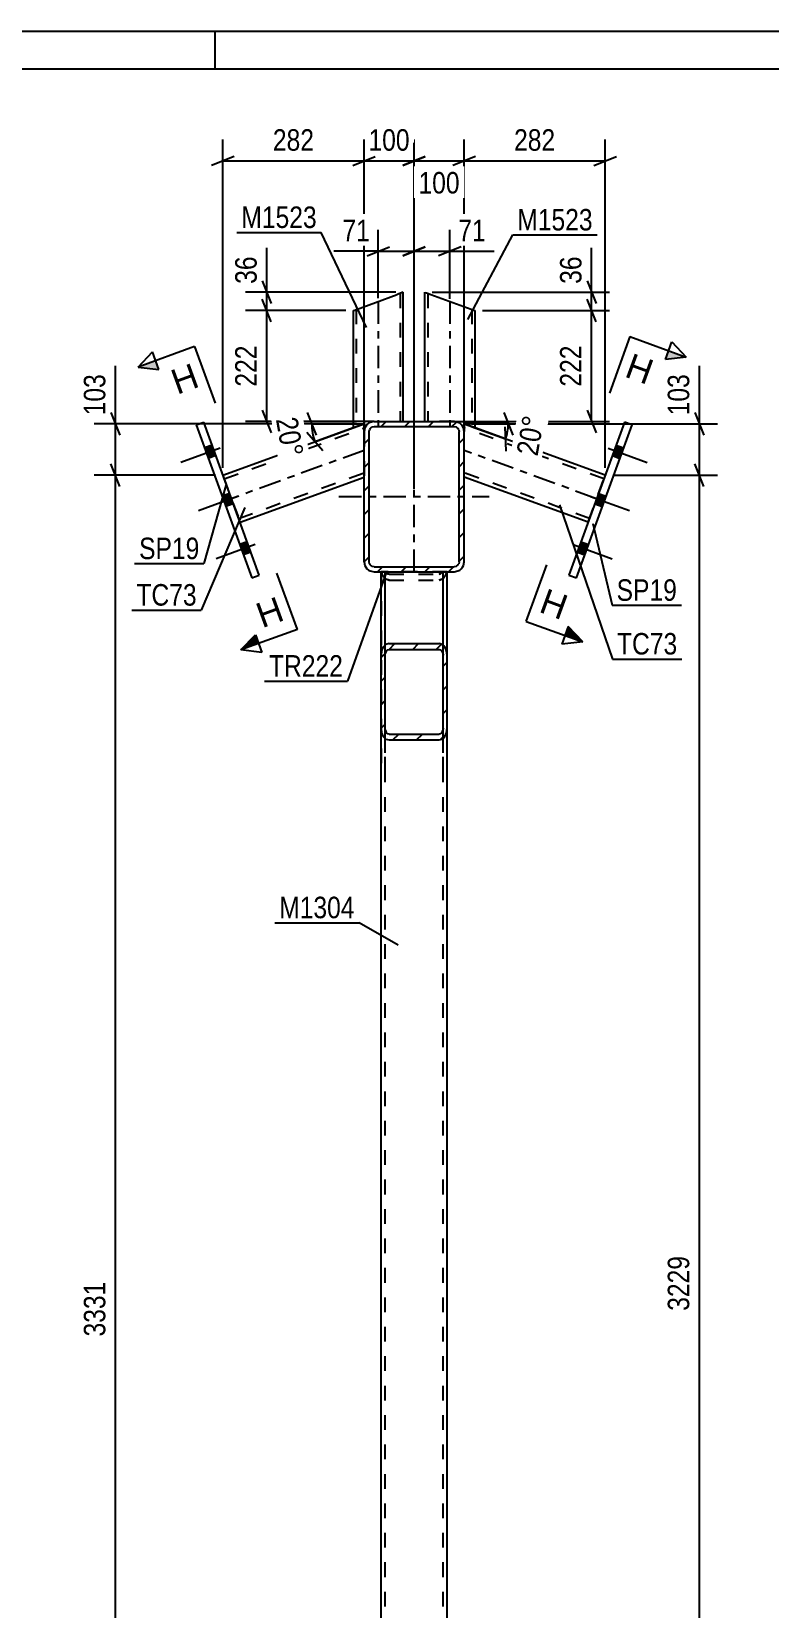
# Model space of a CAD drawing. Header units: millimetres. Extents: x 0 to 594, y 0 to 420.
# Drawn here: x 149.5 to 247.8, y 210 to 420 of the extents above; entities that cross this region are included whole.
import ezdxf

# ---------------------------------------------------------------- set-up
doc = ezdxf.new("R2010")
doc.units = ezdxf.units.MM
doc.linetypes.add('DXK_LINE_DOT2', pattern=[3.9198, 1.9599, -1.9599])
doc.linetypes.add('DXK_LINE_DOT3', pattern=[5.9187, 2.979, -0.9799, 0.9799, -0.9799])
doc.styles.add('Arial', font='ARIAL.TTF', dxfattribs={"height": 0.2})
doc.styles.add('Arial Narrow', font='ARIALN.TTF', dxfattribs={"height": 0.2})

# ---------------------------------------------------------------- blocks, each defined once
blk = doc.blocks.new('Unknown-761545824-1135 - 13794')
at = {"color": 5, "linetype": 'Continuous'}
for p, q in [((594, 420), (0, 420)), ((174, 415), (174, 420)), ((589, 415), (5, 415))]:
    blk.add_line(p, q, dxfattribs=at)
blk = doc.blocks.new('Part-761545824-6063 - 6049')
at = {"color": 2, "linetype": 'Continuous'}
for p, q in [((192.46, 382.87), (198.26, 384.99)), ((199.06, 385.28), (198.26, 384.99)), ((199.06, 368.06), (199.06, 385.28)), ((192.4, 382.85), (192.46, 382.87)), ((192.4, 382.85), (192.4, 367.24)), ((193.83, 367.76), (192.4, 367.24)), ((195.16, 368.06), (193.83, 368.06)), ((193.83, 368.06), (193.83, 367.76))]:
    blk.add_line(p, q, dxfattribs=at)
at = {"color": 7, "linetype": 'DXK_LINE_DOT2'}
for p, q in [((198.66, 385.13), (198.66, 368.06)), ((192.8, 383), (192.83, 383.01)), ((192.8, 383), (192.8, 367.39)), ((195.16, 368.06), (199.06, 368.06))]:
    blk.add_line(p, q, dxfattribs=at)
at = {"color": 7, "linetype": 'DXK_LINE_DOT3'}
blk.add_line((195.73, 384.06), (195.73, 367.24), dxfattribs=at)
blk = doc.blocks.new('Part-761545824-6149 - 6049')
at = {"color": 7, "linetype": 'DXK_LINE_DOT2'}
for p, q in [((204.89, 348.06), (196.09, 348.06)), ((196.09, 348.06), (196.09, 321.44)), ((196.15, 348.06), (196.17, 347.92)), ((196.63, 321.44), (196.63, 348.06)), ((196.78, 347.96), (196.74, 348.06)), ((196.75, 347.07), (196.96, 347.01)), ((196.96, 347.79), (196.78, 347.96)), ((197.16, 347.73), (196.96, 347.79)), ((196.96, 347.01), (197.16, 346.95)), ((197.16, 347.73), (203.83, 347.73)), ((197.16, 346.95), (203.83, 346.95)), ((204.03, 347.79), (203.83, 347.73)), ((203.83, 346.95), (204.2, 347.06)), ((204.2, 347.96), (204.03, 347.79)), ((204.25, 348.06), (204.2, 347.96)), ((204.2, 347.06), (204.23, 347.07)), ((204.36, 321.44), (204.36, 348.06)), ((204.81, 347.92), (204.83, 348.06)), ((204.89, 321.44), (204.89, 348.06))]:
    blk.add_line(p, q, dxfattribs=at)
for centre, start, end in [((197.55, 348.24), 193.2949, 235.5336), ((203.43, 348.24), 304.4664, 346.7051)]:
    blk.add_arc(centre, 1.42, start, end, dxfattribs=at)
blk = doc.blocks.new('Part-761545824-6064 - 6049')
at = {"color": 2, "linetype": 'Continuous'}
for p, q in [((201.92, 368.06), (201.92, 385.28)), ((201.92, 385.28), (201.98, 385.26)), ((201.98, 385.26), (202.16, 385.19)), ((202.16, 385.19), (202.72, 384.99)), ((202.72, 384.99), (208.59, 382.85)), ((208.59, 382.85), (208.59, 367.24)), ((205.83, 368.06), (207.16, 368.06)), ((207.16, 368.06), (207.16, 367.76)), ((207.16, 367.76), (208.53, 367.27)), ((208.59, 367.24), (208.53, 367.27))]:
    blk.add_line(p, q, dxfattribs=at)
at = {"color": 7, "linetype": 'DXK_LINE_DOT2'}
for p, q in [((202.16, 385.19), (202.57, 385.04)), ((202.32, 385.13), (202.32, 368.06)), ((202.32, 385.13), (202.35, 385.12)), ((202.41, 385.1), (202.72, 384.99)), ((208.19, 383), (208.19, 367.39)), ((205.83, 368.06), (201.92, 368.06))]:
    blk.add_line(p, q, dxfattribs=at)
at = {"color": 7, "linetype": 'DXK_LINE_DOT3'}
blk.add_line((205.25, 384.06), (205.25, 367.24), dxfattribs=at)
blk = doc.blocks.new('Bolt-761545824-6069 - 6049')
at = {"linetype": 'Continuous'}
for points in [[(174.09, 363.52), (173.58, 364.9), (172.58, 364.54), (173.08, 363.16)], [(174.09, 363.52), (173.58, 364.9), (172.58, 364.54), (173.08, 363.16)], [(174.09, 363.52), (173.58, 364.9), (172.58, 364.54), (173.08, 363.16)], [(176.42, 357.1), (175.92, 358.48), (174.92, 358.11), (175.42, 356.74)], [(176.42, 357.1), (175.92, 358.48), (174.92, 358.11), (175.42, 356.74)], [(178.76, 350.68), (178.26, 352.06), (177.26, 351.69), (177.76, 350.32)], [(178.76, 350.68), (178.26, 352.06), (177.26, 351.69), (177.76, 350.32)], [(178.76, 350.68), (178.26, 352.06), (177.26, 351.69), (177.76, 350.32)]]:
    blk.add_hatch(color=1, dxfattribs=at).paths.add_polyline_path(points)
at = {"color": 1, "linetype": 'Continuous'}
for p, q in [((174.65, 364.51), (169.45, 362.62)), ((174.65, 364.51), (169.45, 362.62)), ((174.65, 364.51), (169.45, 362.62)), ((173.58, 364.9), (172.58, 364.54)), ((173.58, 364.9), (172.58, 364.54)), ((173.58, 364.9), (172.58, 364.54)), ((174.09, 363.52), (173.08, 363.16)), ((174.09, 363.52), (173.08, 363.16)), ((174.09, 363.52), (173.08, 363.16)), ((176.99, 358.09), (171.79, 356.19)), ((176.99, 358.09), (171.79, 356.19)), ((175.92, 358.48), (174.92, 358.11)), ((175.92, 358.48), (174.92, 358.11)), ((176.42, 357.1), (175.42, 356.74)), ((176.42, 357.1), (175.42, 356.74)), ((179.32, 351.67), (174.12, 349.77)), ((179.32, 351.67), (174.12, 349.77)), ((179.32, 351.67), (174.12, 349.77)), ((178.26, 352.06), (177.26, 351.69)), ((178.26, 352.06), (177.26, 351.69)), ((178.26, 352.06), (177.26, 351.69)), ((178.76, 350.68), (177.76, 350.32)), ((178.76, 350.68), (177.76, 350.32)), ((178.76, 350.68), (177.76, 350.32))]:
    blk.add_line(p, q, dxfattribs=at)
blk = doc.blocks.new('Bolt-761545824-6070 - 6049')
at = {"linetype": 'Continuous'}
for points in [[(227.4, 364.9), (226.9, 363.52), (227.9, 363.16), (228.4, 364.54)], [(227.4, 364.9), (226.9, 363.52), (227.9, 363.16), (228.4, 364.54)], [(227.4, 364.9), (226.9, 363.52), (227.9, 363.16), (228.4, 364.54)], [(225.06, 358.48), (224.56, 357.1), (225.56, 356.74), (226.07, 358.12)], [(225.06, 358.48), (224.56, 357.1), (225.56, 356.74), (226.07, 358.12)], [(222.73, 352.06), (222.23, 350.68), (223.23, 350.32), (223.73, 351.69)], [(222.73, 352.06), (222.23, 350.68), (223.23, 350.32), (223.73, 351.69)], [(222.73, 352.06), (222.23, 350.68), (223.23, 350.32), (223.73, 351.69)]]:
    blk.add_hatch(color=1, dxfattribs=at).paths.add_polyline_path(points)
at = {"color": 1, "linetype": 'Continuous'}
for p, q in [((226.34, 364.51), (231.54, 362.62)), ((226.34, 364.51), (231.54, 362.62)), ((226.34, 364.51), (231.54, 362.62)), ((226.9, 363.52), (227.9, 363.16)), ((226.9, 363.52), (227.9, 363.16)), ((226.9, 363.52), (227.9, 363.16)), ((227.4, 364.9), (228.4, 364.54)), ((227.4, 364.9), (228.4, 364.54)), ((227.4, 364.9), (228.4, 364.54)), ((224, 358.09), (229.2, 356.2)), ((224, 358.09), (229.2, 356.2)), ((224.56, 357.1), (225.56, 356.74)), ((224.56, 357.1), (225.56, 356.74)), ((225.06, 358.48), (226.07, 358.12)), ((225.06, 358.48), (226.07, 358.12)), ((221.66, 351.67), (226.86, 349.77)), ((221.66, 351.67), (226.86, 349.77)), ((221.66, 351.67), (226.86, 349.77)), ((222.73, 352.06), (223.73, 351.69)), ((222.73, 352.06), (223.73, 351.69)), ((222.73, 352.06), (223.73, 351.69)), ((222.23, 350.68), (223.23, 350.32)), ((222.23, 350.68), (223.23, 350.32)), ((222.23, 350.68), (223.23, 350.32))]:
    blk.add_line(p, q, dxfattribs=at)
blk = doc.blocks.new('Part-761545824-6188 - 6049')
at = {"color": 2, "linetype": 'Continuous'}
for p, q in [((171.46, 367.61), (172.47, 367.97)), ((171.46, 367.61), (178.87, 347.25)), ((179.88, 347.61), (172.47, 367.97)), ((178.87, 347.25), (179.88, 347.61))]:
    blk.add_line(p, q, dxfattribs=at)
blk = doc.blocks.new('Part-761545824-6132 - 6049')
at = {"color": 7, "linetype": 'DXK_LINE_DOT2'}
for p, q in [((196.09, 348.06), (204.89, 348.06)), ((196.09, 327.21), (196.09, 348.06)), ((196.63, 155.39), (196.63, 348.06)), ((204.36, 155.39), (204.36, 348.06)), ((204.89, 327.21), (204.89, 348.06)), ((196.09, 155.39), (196.09, 176.23)), ((204.89, 155.39), (204.89, 176.23)), ((196.09, 155.39), (204.89, 155.39))]:
    blk.add_line(p, q, dxfattribs=at)
at = {"color": 2, "linetype": 'Continuous'}
for p, q in [((196.09, 176.23), (196.09, 327.21)), ((204.89, 176.23), (204.89, 327.21))]:
    blk.add_line(p, q, dxfattribs=at)
blk = doc.blocks.new('Part-761545824-6139 - 6049')
at = {"color": 2, "linetype": 'Continuous'}
for p, q in [((175.03, 360.92), (193.83, 367.76)), ((193.83, 367.76), (193.83, 366.72)), ((177.31, 354.66), (193.83, 360.67))]:
    blk.add_line(p, q, dxfattribs=at)
at = {"color": 7, "linetype": 'DXK_LINE_DOT2'}
for p, q in [((175.21, 360.42), (193.83, 367.2)), ((193.83, 366.72), (193.83, 360.67)), ((177.13, 355.16), (193.83, 361.24)), ((175.03, 360.92), (177.31, 354.66))]:
    blk.add_line(p, q, dxfattribs=at)
at = {"color": 7, "linetype": 'DXK_LINE_DOT3'}
blk.add_line((193.83, 364.22), (176.17, 357.79), dxfattribs=at)
blk = doc.blocks.new('Part-761545824-6141 - 6049')
at = {"linetype": 'Continuous'}
h = blk.add_hatch(dxfattribs=at)
h.set_pattern_fill('', scale=0.7, style=0, pattern_type=0)
h.set_pattern_definition([(45, (196.0926, 327.2124), (-1.57154, 1.57154), [])])
h.paths.add_polyline_path([(196.09, 336.94), (196.09, 327.21), (196.17, 326.62), (196.41, 326.11), (196.75, 325.77), (197.16, 325.66), (203.83, 325.66), (204.23, 325.77), (204.58, 326.11), (204.81, 326.62), (204.89, 327.21), (204.89, 336.94), (204.81, 337.54), (204.58, 338.04), (204.23, 338.38), (203.83, 338.5), (197.16, 338.5), (196.75, 338.38), (196.41, 338.04), (196.17, 337.54)])
h.paths.add_polyline_path([(196.78, 337.49), (196.96, 337.66), (197.16, 337.72), (203.83, 337.72), (204.03, 337.66), (204.2, 337.49), (204.32, 337.24), (204.36, 336.94), (204.36, 327.21), (204.32, 326.91), (204.2, 326.66), (204.03, 326.49), (203.83, 326.43), (197.16, 326.43), (196.96, 326.49), (196.78, 326.66), (196.67, 326.91), (196.63, 327.21), (196.63, 336.94), (196.67, 337.24)])
at = {"color": 2, "linetype": 'Continuous'}
for p, q in [((196.09, 336.94), (196.09, 348.06)), ((204.89, 336.94), (204.89, 348.06)), ((197.16, 338.5), (196.75, 338.38)), ((197.16, 338.5), (203.83, 338.5)), ((204.23, 338.38), (203.83, 338.5)), ((196.17, 337.54), (196.09, 336.94)), ((196.09, 327.21), (196.09, 336.94)), ((196.63, 336.94), (196.67, 337.24)), ((196.63, 327.21), (196.63, 336.94)), ((196.96, 337.66), (197.16, 337.72)), ((197.16, 337.72), (203.83, 337.72)), ((203.83, 337.72), (204.03, 337.66)), ((204.32, 337.24), (204.36, 336.94)), ((204.36, 327.21), (204.36, 336.94)), ((204.89, 336.94), (204.81, 337.54)), ((204.89, 327.21), (204.89, 336.94)), ((196.09, 327.21), (196.17, 326.62)), ((196.67, 326.91), (196.63, 327.21)), ((196.75, 325.77), (197.16, 325.66)), ((197.16, 326.43), (196.96, 326.49)), ((197.16, 326.43), (203.83, 326.43)), ((197.16, 325.66), (203.83, 325.66)), ((204.03, 326.49), (203.83, 326.43)), ((203.83, 325.66), (204.23, 325.77)), ((204.36, 327.21), (204.32, 326.91)), ((204.81, 326.62), (204.89, 327.21))]:
    blk.add_line(p, q, dxfattribs=at)
at = {"color": 7, "linetype": 'DXK_LINE_DOT2'}
for p, q in [((196.09, 348.06), (204.89, 348.06)), ((196.17, 347.92), (196.15, 348.06)), ((196.63, 327.21), (196.63, 348.06)), ((196.74, 348.06), (196.78, 347.96)), ((197.16, 346.95), (196.75, 347.07)), ((196.78, 347.96), (196.96, 347.79)), ((196.96, 347.79), (197.16, 347.73)), ((197.16, 347.73), (203.83, 347.73)), ((197.16, 346.95), (203.83, 346.95)), ((203.83, 347.73), (204.03, 347.79)), ((204.23, 347.07), (203.83, 346.95)), ((204.03, 347.79), (204.2, 347.96)), ((204.2, 347.96), (204.25, 348.06)), ((204.36, 327.21), (204.36, 348.06)), ((204.83, 348.06), (204.81, 347.92)), ((196.09, 327.21), (196.09, 336.94)), ((204.89, 327.21), (204.89, 336.94))]:
    blk.add_line(p, q, dxfattribs=at)
for centre, start, end in [((197.55, 348.24), 193.2955, 235.5345), ((203.43, 348.24), 304.4655, 346.7045)]:
    blk.add_arc(centre, 1.42, start, end, dxfattribs=at)
at = {"color": 2, "linetype": 'Continuous'}
for centre, radius, start, end in [((197.55, 337.21), 1.42, 124.4655, 166.7045), ((203.43, 337.21), 1.42, 13.2955, 55.5345), ((197.36, 337.08), 0.709, 124.4655, 166.7045), ((203.63, 337.08), 0.709, 13.2955, 55.5345), ((197.55, 326.94), 1.42, 193.2955, 235.5345), ((197.36, 327.08), 0.709, 193.2955, 235.5345), ((203.63, 327.08), 0.709, 304.4655, 346.7045), ((203.43, 326.94), 1.42, 304.4655, 346.7045)]:
    blk.add_arc(centre, radius, start, end, dxfattribs=at)
blk = doc.blocks.new('Part-761545824-6189 - 6049')
at = {"color": 2, "linetype": 'Continuous'}
for p, q in [((228.52, 367.97), (221.11, 347.61)), ((222.11, 347.25), (229.52, 367.61)), ((229.52, 367.61), (228.52, 367.97)), ((221.11, 347.61), (222.11, 347.25))]:
    blk.add_line(p, q, dxfattribs=at)
blk = doc.blocks.new('Part-761545824-6191 - 6049')
at = {"color": 2, "linetype": 'Continuous'}
for p, q in [((207.16, 367.76), (207.16, 366.72)), ((225.95, 360.92), (208.59, 367.24)), ((223.67, 354.66), (207.16, 360.67))]:
    blk.add_line(p, q, dxfattribs=at)
at = {"color": 7, "linetype": 'DXK_LINE_DOT2'}
for p, q in [((208.59, 367.24), (207.16, 367.76)), ((207.16, 367.76), (207.16, 367.43)), ((225.77, 360.42), (207.16, 367.2)), ((207.16, 360.67), (207.16, 366.72)), ((223.86, 355.16), (207.16, 361.24)), ((223.67, 354.66), (225.95, 360.92))]:
    blk.add_line(p, q, dxfattribs=at)
at = {"color": 7, "linetype": 'DXK_LINE_DOT3'}
blk.add_line((224.81, 357.79), (207.16, 364.22), dxfattribs=at)
blk = doc.blocks.new('Part-761545824-6196 - 6049')
at = {"linetype": 'Continuous'}
h = blk.add_hatch(dxfattribs=at)
h.set_pattern_fill('', scale=0.7, style=0, pattern_type=0)
h.set_pattern_definition([(45, (193.826, 349.3885), (-1.57154, 1.57154), [])])
h.paths.add_polyline_path([(193.83, 366.72), (193.83, 349.39), (193.93, 348.88), (194.22, 348.45), (194.65, 348.16), (195.16, 348.06), (205.83, 348.06), (206.34, 348.16), (206.77, 348.45), (207.06, 348.88), (207.16, 349.39), (207.16, 366.72), (207.06, 367.23), (206.77, 367.66), (206.34, 367.95), (205.83, 368.06), (195.16, 368.06), (194.65, 367.95), (194.22, 367.66), (193.93, 367.23)])
h.paths.add_polyline_path([(194.69, 367.19), (194.9, 367.34), (195.16, 367.39), (205.83, 367.39), (206.08, 367.34), (206.3, 367.19), (206.44, 366.98), (206.49, 366.72), (206.49, 349.39), (206.44, 349.13), (206.3, 348.92), (206.08, 348.77), (205.83, 348.72), (195.16, 348.72), (194.9, 348.77), (194.69, 348.92), (194.54, 349.13), (194.49, 349.39), (194.49, 366.72), (194.54, 366.98)])
at = {"color": 2, "linetype": 'Continuous'}
for p, q in [((195.16, 368.06), (194.65, 367.95)), ((195.16, 368.06), (205.83, 368.06)), ((206.34, 367.95), (205.83, 368.06)), ((193.93, 367.23), (193.83, 366.72)), ((193.83, 349.39), (193.83, 366.72)), ((194.49, 366.72), (194.54, 366.98)), ((194.49, 349.39), (194.49, 366.72)), ((194.9, 367.34), (195.16, 367.39)), ((195.16, 367.39), (205.83, 367.39)), ((205.83, 367.39), (206.08, 367.34)), ((206.44, 366.98), (206.49, 366.72)), ((206.49, 349.39), (206.49, 366.72)), ((207.16, 366.72), (207.06, 367.23)), ((207.16, 349.39), (207.16, 366.72)), ((193.83, 349.39), (193.93, 348.88)), ((194.54, 349.13), (194.49, 349.39)), ((195.16, 348.72), (194.9, 348.77)), ((195.16, 348.72), (205.83, 348.72)), ((206.08, 348.77), (205.83, 348.72)), ((206.49, 349.39), (206.44, 349.13)), ((207.06, 348.88), (207.16, 349.39)), ((194.65, 348.16), (195.16, 348.06)), ((195.16, 348.06), (205.83, 348.06)), ((205.83, 348.06), (206.34, 348.16))]:
    blk.add_line(p, q, dxfattribs=at)
at = {"color": 7, "linetype": 'DXK_LINE_DOT3'}
for p, q in [((200.49, 348.06), (200.49, 368.06)), ((190.49, 358.06), (210.49, 358.06))]:
    blk.add_line(p, q, dxfattribs=at)
at = {"color": 2, "linetype": 'Continuous'}
for centre, radius, start, end in [((195.16, 366.72), 1.33, 112.5, 157.5), ((205.83, 366.72), 1.33, 22.5, 67.5), ((195.16, 366.72), 0.667, 112.5, 157.5), ((205.83, 366.72), 0.667, 22.5, 67.5), ((195.16, 349.39), 1.33, 202.5, 247.5), ((195.16, 349.39), 0.667, 202.5, 247.5), ((205.83, 349.39), 0.667, 292.5, 337.5), ((205.83, 349.39), 1.33, 292.5, 337.5)]:
    blk.add_arc(centre, radius, start, end, dxfattribs=at)
blk = doc.blocks.new('StraightDimension-761545824-12017 - 6049')
at = {"color": 7, "linetype": 'Continuous'}
for p, q in [((193.83, 363.84), (193.83, 405.63)), ((200.49, 359.06), (200.49, 405.63)), ((192.33, 402.18), (195.33, 403.38)), ((201.99, 403.38), (198.99, 402.18)), ((193.83, 402.78), (200.49, 402.78))]:
    blk.add_line(p, q, dxfattribs=at)
at = {"color": 0}
blk.add_wipeout([(200.5, 403.53), (200.5, 407.73), (193.82, 407.73), (193.82, 403.53)], dxfattribs=at)
at = {"color": 3, "style": 'Arial Narrow'}
blk.add_text('100', height=2.863, dxfattribs=at).set_placement((194.42, 404.13))
blk = doc.blocks.new('StraightDimension-761545824-11965 - 6049')
at = {"color": 7, "linetype": 'Continuous'}
for p, q in [((224.74, 381.35), (223.54, 384.35)), ((209.59, 382.85), (226.54, 382.85)), ((224.14, 368.06), (224.14, 382.85)), ((204.87, 368.06), (226.54, 368.06)), ((223.54, 369.56), (224.74, 366.56))]:
    blk.add_line(p, q, dxfattribs=at)
at = {"color": 0}
blk.add_wipeout([(223.39, 378.8), (219.19, 378.8), (219.19, 372.11), (223.39, 372.11)], dxfattribs=at)
at = {"color": 3, "style": 'Arial Narrow'}
blk.add_text('222', height=2.863, rotation=90.0002, dxfattribs=at).set_placement((222.79, 372.71))
blk = doc.blocks.new('StraightDimension-761545824-12018 - 6049')
at = {"color": 7, "linetype": 'Continuous'}
for p, q in [((175.03, 361.92), (175.03, 405.63)), ((193.83, 363.84), (193.83, 405.63)), ((176.53, 403.38), (173.53, 402.18)), ((192.33, 402.18), (195.33, 403.38)), ((175.03, 402.78), (193.83, 402.78))]:
    blk.add_line(p, q, dxfattribs=at)
at = {"color": 0}
blk.add_wipeout([(187.77, 403.53), (187.77, 407.73), (181.09, 407.73), (181.09, 403.53)], dxfattribs=at)
at = {"color": 3, "style": 'Arial Narrow'}
blk.add_text('282', height=2.863, dxfattribs=at).set_placement((181.69, 404.13))
blk = doc.blocks.new('StraightDimension-761545824-11911 - 6049')
at = {"color": 7, "linetype": 'Continuous'}
for p, q in [((180.28, 386.78), (181.48, 383.78)), ((198.06, 385.28), (178.03, 385.28)), ((181.48, 381.35), (180.28, 384.35)), ((180.88, 382.85), (180.88, 385.28)), ((191.4, 382.85), (178.03, 382.85))]:
    blk.add_line(p, q, dxfattribs=at)
at = {"color": 0}
blk.add_wipeout([(180.13, 390.66), (175.93, 390.66), (175.93, 385.8), (180.13, 385.8)], dxfattribs=at)
at = {"color": 7, "linetype": 'Continuous'}
blk.add_line((180.88, 385.28), (180.88, 391.18), dxfattribs=at)
blk.add_line((180.88, 385.28), (180.88, 391.18), dxfattribs=at)
at = {"color": 3, "style": 'Arial Narrow'}
blk.add_text('36', height=2.863, rotation=90.0002, dxfattribs=at).set_placement((179.53, 386.4))
blk = doc.blocks.new('StraightDimension-761545824-11912 - 6049')
at = {"color": 7, "linetype": 'Continuous'}
for p, q in [((181.48, 381.35), (180.28, 384.35)), ((191.4, 382.85), (178.03, 382.85)), ((180.88, 368.06), (180.88, 382.85)), ((195.09, 368.06), (178.03, 368.06)), ((180.28, 369.56), (181.48, 366.56))]:
    blk.add_line(p, q, dxfattribs=at)
at = {"color": 0}
blk.add_wipeout([(180.13, 378.8), (175.93, 378.8), (175.93, 372.11), (180.13, 372.11)], dxfattribs=at)
at = {"color": 3, "style": 'Arial Narrow'}
blk.add_text('222', height=2.863, rotation=90.0002, dxfattribs=at).set_placement((179.53, 372.71))
blk = doc.blocks.new('StraightDimension-761545824-11964 - 6049')
at = {"color": 7, "linetype": 'Continuous'}
for p, q in [((223.54, 386.78), (224.74, 383.78)), ((202.92, 385.28), (226.54, 385.28)), ((224.74, 381.35), (223.54, 384.35)), ((224.14, 382.85), (224.14, 385.28)), ((209.59, 382.85), (226.54, 382.85))]:
    blk.add_line(p, q, dxfattribs=at)
at = {"color": 0}
blk.add_wipeout([(223.39, 390.66), (219.19, 390.66), (219.19, 385.8), (223.39, 385.8)], dxfattribs=at)
at = {"color": 7, "linetype": 'Continuous'}
blk.add_line((224.14, 385.28), (224.14, 391.18), dxfattribs=at)
blk.add_line((224.14, 385.28), (224.14, 391.18), dxfattribs=at)
at = {"color": 3, "style": 'Arial Narrow'}
blk.add_text('36', height=2.863, rotation=90.0002, dxfattribs=at).set_placement((222.79, 386.4))
blk = doc.blocks.new('StraightDimension-761545824-12015 - 6049')
at = {"color": 7, "linetype": 'Continuous'}
for p, q in [((207.16, 359.06), (207.16, 405.63)), ((225.95, 361.92), (225.95, 405.63)), ((208.66, 403.38), (205.66, 402.18)), ((224.45, 402.18), (227.45, 403.38)), ((207.16, 402.78), (225.95, 402.78))]:
    blk.add_line(p, q, dxfattribs=at)
at = {"color": 0}
blk.add_wipeout([(219.9, 403.53), (219.9, 407.73), (213.21, 407.73), (213.21, 403.53)], dxfattribs=at)
at = {"color": 3, "style": 'Arial Narrow'}
blk.add_text('282', height=2.863, dxfattribs=at).set_placement((213.81, 404.13))
blk = doc.blocks.new('StraightDimension-761545824-12016 - 6049')
at = {"color": 7, "linetype": 'Continuous'}
for p, q in [((198.99, 402.18), (201.99, 403.38)), ((200.49, 359.06), (200.49, 405.18)), ((208.66, 403.38), (205.66, 402.18)), ((207.16, 359.06), (207.16, 405.18)), ((200.49, 402.78), (207.16, 402.78))]:
    blk.add_line(p, q, dxfattribs=at)
at = {"color": 0}
blk.add_wipeout([(207.17, 397.83), (207.17, 402.03), (200.48, 402.03), (200.48, 397.83)], dxfattribs=at)
at = {"color": 3, "style": 'Arial Narrow'}
blk.add_text('100', height=2.863, dxfattribs=at).set_placement((201.08, 398.43))
blk = doc.blocks.new('StraightDimension-761545824-12100 - 6049')
at = {"color": 7, "linetype": 'Continuous'}
for p, q in [((200.49, 359.06), (200.49, 393.58)), ((205.25, 384.39), (205.25, 393.58)), ((198.99, 390.13), (201.99, 391.33)), ((200.49, 390.73), (205.25, 390.73)), ((206.75, 391.33), (203.75, 390.13))]:
    blk.add_line(p, q, dxfattribs=at)
at = {"color": 0}
blk.add_wipeout([(210.64, 391.48), (210.64, 395.68), (205.78, 395.68), (205.78, 391.48)], dxfattribs=at)
at = {"color": 7, "linetype": 'Continuous'}
blk.add_line((205.25, 390.73), (211.16, 390.73), dxfattribs=at)
blk.add_line((205.25, 390.73), (211.16, 390.73), dxfattribs=at)
at = {"color": 3, "style": 'Arial Narrow'}
blk.add_text('71', height=2.863, dxfattribs=at).set_placement((206.38, 392.08))
blk = doc.blocks.new('StraightDimension-761545824-12101 - 6049')
at = {"color": 7, "linetype": 'Continuous'}
for p, q in [((195.73, 384.49), (195.73, 393.58)), ((200.49, 359.06), (200.49, 393.58)), ((194.23, 390.13), (197.23, 391.33)), ((195.73, 390.73), (200.49, 390.73)), ((201.99, 391.33), (198.99, 390.13))]:
    blk.add_line(p, q, dxfattribs=at)
at = {"color": 0}
blk.add_wipeout([(195.21, 391.48), (195.21, 395.68), (190.35, 395.68), (190.35, 391.48)], dxfattribs=at)
at = {"color": 7, "linetype": 'Continuous'}
blk.add_line((195.73, 390.73), (189.82, 390.73), dxfattribs=at)
blk.add_line((195.73, 390.73), (189.82, 390.73), dxfattribs=at)
at = {"color": 3, "style": 'Arial Narrow'}
blk.add_text('71', height=2.863, dxfattribs=at).set_placement((190.95, 392.08))
blk = doc.blocks.new('StraightDimension-761545824-12220 - 6049')
at = {"color": 7, "linetype": 'Continuous'}
for p, q in [((192.83, 367.76), (157.87, 367.76)), ((160.12, 369.26), (161.32, 366.26)), ((160.72, 360.92), (160.72, 367.76)), ((161.32, 359.42), (160.12, 362.42)), ((174.03, 360.92), (157.87, 360.92))]:
    blk.add_line(p, q, dxfattribs=at)
at = {"color": 0}
blk.add_wipeout([(159.97, 374.97), (155.77, 374.97), (155.77, 368.29), (159.97, 368.29)], dxfattribs=at)
at = {"color": 7, "linetype": 'Continuous'}
blk.add_line((160.72, 367.76), (160.72, 375.5), dxfattribs=at)
blk.add_line((160.72, 367.76), (160.72, 375.5), dxfattribs=at)
at = {"color": 3, "style": 'Arial Narrow'}
blk.add_text('103', height=2.863, rotation=90.0002, dxfattribs=at).set_placement((159.37, 368.89))
blk = doc.blocks.new('StraightDimension-761545824-12221 - 6049')
at = {"color": 7, "linetype": 'Continuous'}
for p, q in [((161.32, 359.42), (160.12, 362.42)), ((174.03, 360.92), (157.87, 360.92)), ((160.72, 138.83), (160.72, 360.92))]:
    blk.add_line(p, q, dxfattribs=at)
at = {"color": 0}
blk.add_wipeout([(159.97, 254.13), (155.77, 254.13), (155.77, 245.62), (159.97, 245.62)], dxfattribs=at)
at = {"color": 3, "style": 'Arial Narrow'}
blk.add_text('3331', height=2.863, rotation=90.0002, dxfattribs=at).set_placement((159.37, 246.22))
blk = doc.blocks.new('StraightDimension-761545824-12250 - 6049')
at = {"color": 7, "linetype": 'Continuous'}
for p, q in [((208.16, 367.76), (240.89, 367.76)), ((237.89, 369.26), (239.09, 366.26)), ((238.49, 360.92), (238.49, 367.76)), ((239.09, 359.42), (237.89, 362.42)), ((226.95, 360.92), (240.89, 360.92))]:
    blk.add_line(p, q, dxfattribs=at)
at = {"color": 0}
blk.add_wipeout([(237.74, 374.97), (233.54, 374.97), (233.54, 368.29), (237.74, 368.29)], dxfattribs=at)
at = {"color": 7, "linetype": 'Continuous'}
blk.add_line((238.49, 367.76), (238.49, 375.5), dxfattribs=at)
blk.add_line((238.49, 367.76), (238.49, 375.5), dxfattribs=at)
at = {"color": 3, "style": 'Arial Narrow'}
blk.add_text('103', height=2.863, rotation=90.0002, dxfattribs=at).set_placement((237.14, 368.89))
blk = doc.blocks.new('StraightDimension-761545824-12251 - 6049')
at = {"color": 7, "linetype": 'Continuous'}
for p, q in [((239.09, 359.42), (237.89, 362.42)), ((226.95, 360.92), (240.89, 360.92)), ((238.49, 145.67), (238.49, 360.92))]:
    blk.add_line(p, q, dxfattribs=at)
at = {"color": 0}
blk.add_wipeout([(237.74, 257.55), (233.54, 257.55), (233.54, 249.04), (237.74, 249.04)], dxfattribs=at)
at = {"color": 3, "style": 'Arial Narrow'}
blk.add_text('3229', height=2.863, rotation=90.0002, dxfattribs=at).set_placement((237.14, 249.64))
blk = doc.blocks.new('AngleDimension-761545824-12286 - 6049')
at = {"color": 7, "linetype": 'Continuous'}
for p, q in [((213.04, 367.76), (207.16, 367.76)), ((212.69, 365.75), (207.16, 367.76)), ((212.44, 369.26), (213.64, 366.26)), ((208.1, 367.42), (212.69, 365.75)), ((212.74, 364.14), (212.64, 367.37))]:
    blk.add_line(p, q, dxfattribs=at)
blk.add_arc((207.16, 367.76), 5.88, 340.0028, 360, dxfattribs=at)
at = {"color": 0}
blk.add_wipeout([(218.54, 369.04), (214.4, 369.77), (213.28, 363.41), (217.41, 362.68)], dxfattribs=at)
at = {"color": 3, "style": 'Arial Narrow'}
blk.add_text('20°', height=2.863, rotation=80.0021, dxfattribs=at).set_placement((216.93, 363.37))
blk = doc.blocks.new('AngleDimension-761545824-12307 - 6049')
at = {"color": 7, "linetype": 'Continuous'}
for p, q in [((186.26, 369.26), (187.46, 366.26)), ((186.86, 367.76), (193.83, 367.76)), ((187.28, 365.38), (193.83, 367.76)), ((188.36, 364.18), (186.2, 366.59)), ((192.89, 367.42), (187.28, 365.38))]:
    blk.add_line(p, q, dxfattribs=at)
blk.add_arc((193.83, 367.76), 6.97, 180, 199.9999, dxfattribs=at)
at = {"color": 0}
blk.add_wipeout([(182.5, 362.49), (186.64, 363.22), (185.52, 369.58), (181.38, 368.85)], dxfattribs=at)
at = {"color": 3, "style": 'Arial Narrow'}
blk.add_text('20°', height=2.863, rotation=-80.0021, dxfattribs=at).set_placement((182.08, 368.36))
blk = doc.blocks.new('Mark-761545824-12336 - 6049')
at = {"color": 0}
blk.add_wipeout([(171.91, 349.74), (171.91, 352.74), (163.87, 352.74), (163.87, 349.74)], dxfattribs=at)
blk.add_wipeout([(171.91, 349.74), (171.91, 352.74), (163.87, 352.74), (163.87, 349.74)], dxfattribs=at)
at = {"color": 30, "linetype": 'Continuous'}
for p in [(175.42, 359.54), (163.27, 349.14)]:
    blk.add_line(p, (172.51, 349.14), dxfattribs=at)
at = {"color": 3, "style": 'Arial Narrow'}
blk.add_text('SP19', height=2.863, dxfattribs=at).set_placement((163.87, 349.74))
blk = doc.blocks.new('Mark-761545824-11906 - 6049')
at = {"color": 0}
blk.add_wipeout([(192.58, 301.92), (192.58, 304.92), (182.53, 304.92), (182.53, 301.92)], dxfattribs=at)
blk.add_wipeout([(192.58, 301.92), (192.58, 304.92), (182.53, 304.92), (182.53, 301.92)], dxfattribs=at)
at = {"color": 30, "linetype": 'Continuous'}
for p in [(181.93, 301.32), (198.38, 298.32)]:
    blk.add_line(p, (193.18, 301.32), dxfattribs=at)
at = {"color": 3, "style": 'Arial Narrow'}
blk.add_text('M1304', height=2.863, dxfattribs=at).set_placement((182.53, 301.92))
blk = doc.blocks.new('Mark-761545824-12339 - 6049')
at = {"color": 0}
blk.add_wipeout([(235.51, 344.19), (235.51, 347.19), (227.47, 347.19), (227.47, 344.19)], dxfattribs=at)
blk.add_wipeout([(235.51, 344.19), (235.51, 347.19), (227.47, 347.19), (227.47, 344.19)], dxfattribs=at)
at = {"color": 30, "linetype": 'Continuous'}
for p, q in [((224.3, 354.48), (226.87, 343.59)), ((226.87, 343.59), (236.11, 343.59))]:
    blk.add_line(p, q, dxfattribs=at)
at = {"color": 3, "style": 'Arial Narrow'}
blk.add_text('SP19', height=2.863, dxfattribs=at).set_placement((227.47, 344.19))
blk = doc.blocks.new('SectionMark-761545824-12217 - 6049')
at = {"linetype": 'Continuous'}
blk.add_hatch(color=6, dxfattribs=at).paths.add_polyline_path([(166.08, 376.16), (166.5, 374.98), (163.73, 375.3)])
at = {"color": 6, "linetype": 'Continuous'}
for p, q in [((163.73, 375.3), (165.65, 377.33)), ((166.5, 374.98), (165.65, 377.33)), ((163.73, 375.3), (166.5, 374.98)), ((180.21, 337.32), (177.44, 337.64))]:
    blk.add_line(p, q, dxfattribs=at)
at = {"color": 0, "linetype": 'Continuous'}
for points in [[(172.1, 372.77), (170.9, 376.05), (167.74, 374.9), (168.93, 371.61)], [(183.42, 341.68), (182.22, 344.97), (179.05, 343.81), (180.25, 340.52)]]:
    blk.add_wipeout(points, dxfattribs=at)
at = {"linetype": 'Continuous'}
blk.add_hatch(color=6, dxfattribs=at).paths.add_polyline_path([(179.36, 339.67), (179.79, 338.49), (177.44, 337.64)])
at = {"color": 6, "linetype": 'Continuous'}
for p, q in [((171.25, 378.04), (163.73, 375.3)), ((171.25, 378.04), (173.98, 370.52)), ((184.95, 340.37), (182.22, 347.89)), ((184.95, 340.37), (177.44, 337.64)), ((177.44, 337.64), (179.36, 339.67)), ((179.36, 339.67), (180.21, 337.32))]:
    blk.add_line(p, q, dxfattribs=at)
at = {"color": 3, "linetype": 'Continuous', "style": 'Arial'}
for p in [(168.93, 371.61), (180.25, 340.52)]:
    blk.add_text('H', height=3.34, rotation=20.002, dxfattribs=at).set_placement(p)
blk = doc.blocks.new('Mark-761545824-12333 - 6049')
at = {"color": 0}
blk.add_wipeout([(171.55, 343.55), (171.55, 346.55), (163.51, 346.55), (163.51, 343.55)], dxfattribs=at)
blk.add_wipeout([(171.55, 343.55), (171.55, 346.55), (163.51, 346.55), (163.51, 343.55)], dxfattribs=at)
at = {"color": 30, "linetype": 'Continuous'}
for p in [(177.94, 356.61), (162.91, 342.95)]:
    blk.add_line(p, (172.15, 342.95), dxfattribs=at)
at = {"color": 3, "style": 'Arial Narrow'}
blk.add_text('TC73', height=2.863, dxfattribs=at).set_placement((163.51, 343.55))
blk = doc.blocks.new('SectionMark-761545824-12218 - 6049')
at = {"linetype": 'Continuous'}
blk.add_hatch(color=6, dxfattribs=at).paths.add_polyline_path([(233.97, 376.31), (234.4, 377.49), (236.75, 376.63)])
at = {"color": 6, "linetype": 'Continuous'}
for p, q in [((233.97, 376.31), (234.83, 378.66)), ((234.83, 378.66), (236.75, 376.63)), ((236.75, 376.63), (233.97, 376.31)), ((222.95, 338.72), (220.17, 338.4))]:
    blk.add_line(p, q, dxfattribs=at)
at = {"color": 0, "linetype": 'Continuous'}
for points in [[(231.54, 372.94), (232.74, 376.23), (229.58, 377.38), (228.38, 374.09)], [(220.14, 341.6), (221.34, 344.89), (218.17, 346.04), (216.97, 342.76)]]:
    blk.add_wipeout(points, dxfattribs=at)
at = {"linetype": 'Continuous'}
blk.add_hatch(color=6, dxfattribs=at).paths.add_polyline_path([(220.6, 339.57), (221.03, 340.75), (222.95, 338.72)])
at = {"color": 6, "linetype": 'Continuous'}
for p, q in [((229.23, 379.37), (226.5, 371.85)), ((229.23, 379.37), (236.75, 376.63)), ((215.43, 341.45), (218.17, 348.97)), ((215.43, 341.45), (222.95, 338.72)), ((221.03, 340.75), (220.17, 338.4)), ((222.95, 338.72), (221.03, 340.75))]:
    blk.add_line(p, q, dxfattribs=at)
at = {"color": 3, "linetype": 'Continuous', "style": 'Arial'}
for p in [(228.38, 374.09), (216.97, 342.76)]:
    blk.add_text('H', height=3.34, rotation=-20.002, dxfattribs=at).set_placement(p)
blk = doc.blocks.new('Mark-761545824-12327 - 6049')
at = {"color": 0}
blk.add_wipeout([(187.54, 393.84), (187.54, 396.84), (177.49, 396.84), (177.49, 393.84)], dxfattribs=at)
blk.add_wipeout([(187.54, 393.84), (187.54, 396.84), (177.49, 396.84), (177.49, 393.84)], dxfattribs=at)
at = {"color": 30, "linetype": 'Continuous'}
for p in [(176.89, 393.24), (194.14, 380.6)]:
    blk.add_line(p, (188.14, 393.24), dxfattribs=at)
at = {"color": 3, "style": 'Arial Narrow'}
blk.add_text('M1523', height=2.863, dxfattribs=at).set_placement((177.49, 393.84))
blk = doc.blocks.new('Mark-761545824-12330 - 6049')
at = {"color": 0}
blk.add_wipeout([(224.29, 393.51), (224.29, 396.51), (214.24, 396.51), (214.24, 393.51)], dxfattribs=at)
blk.add_wipeout([(224.29, 393.51), (224.29, 396.51), (214.24, 396.51), (214.24, 393.51)], dxfattribs=at)
at = {"color": 30, "linetype": 'Continuous'}
for p, q in [((207.66, 381.65), (213.64, 392.91)), ((213.64, 392.91), (224.89, 392.91))]:
    blk.add_line(p, q, dxfattribs=at)
at = {"color": 3, "style": 'Arial Narrow'}
blk.add_text('M1523', height=2.863, dxfattribs=at).set_placement((214.24, 393.51))
blk = doc.blocks.new('Mark-761545824-12342 - 6049')
at = {"color": 0}
blk.add_wipeout([(235.55, 337.04), (235.55, 340.04), (227.52, 340.04), (227.52, 337.04)], dxfattribs=at)
blk.add_wipeout([(235.55, 337.04), (235.55, 340.04), (227.52, 340.04), (227.52, 337.04)], dxfattribs=at)
at = {"color": 30, "linetype": 'Continuous'}
for p, q in [((219.85, 356.96), (226.92, 336.44)), ((226.92, 336.44), (236.15, 336.44))]:
    blk.add_line(p, q, dxfattribs=at)
at = {"color": 3, "style": 'Arial Narrow'}
blk.add_text('TC73', height=2.863, dxfattribs=at).set_placement((227.52, 337.04))
blk = doc.blocks.new('Mark-761545824-12345 - 6049')
at = {"color": 0}
blk.add_wipeout([(191.03, 334.09), (191.03, 337.09), (181.17, 337.09), (181.17, 334.09)], dxfattribs=at)
blk.add_wipeout([(191.03, 334.09), (191.03, 337.09), (181.17, 337.09), (181.17, 334.09)], dxfattribs=at)
at = {"color": 30, "linetype": 'Continuous'}
for p in [(196.8, 348.06), (180.57, 333.49)]:
    blk.add_line(p, (191.63, 333.49), dxfattribs=at)
at = {"color": 3, "style": 'Arial Narrow'}
blk.add_text('TR222', height=2.863, dxfattribs=at).set_placement((181.17, 334.09))

msp = doc.modelspace()

# ---------------------------------------------------------------- block references
for name in ['Unknown-761545824-1135 - 13794', 'Part-761545824-6063 - 6049', 'Part-761545824-6064 - 6049', 'Part-761545824-6188 - 6049', 'Part-761545824-6139 - 6049', 'Part-761545824-6196 - 6049', 'Part-761545824-6191 - 6049', 'Part-761545824-6189 - 6049', 'Bolt-761545824-6069 - 6049', 'Bolt-761545824-6070 - 6049', 'Part-761545824-6149 - 6049', 'Part-761545824-6132 - 6049', 'Part-761545824-6141 - 6049']:
    msp.add_blockref(name, (0, 0))

# ---------------------------------------------------------------- next in the draw order: block references
for name in ['StraightDimension-761545824-12017 - 6049', 'StraightDimension-761545824-11965 - 6049', 'Mark-761545824-11906 - 6049']:
    msp.add_blockref(name, (0, 0))

# ---------------------------------------------------------------- next in the draw order: block references
for name in ['StraightDimension-761545824-12018 - 6049', 'StraightDimension-761545824-11964 - 6049']:
    msp.add_blockref(name, (0, 0))

# ---------------------------------------------------------------- next in the draw order: block references
for name in ['StraightDimension-761545824-12015 - 6049', 'StraightDimension-761545824-11911 - 6049']:
    msp.add_blockref(name, (0, 0))

# ---------------------------------------------------------------- next in the draw order: block references
for name in ['StraightDimension-761545824-12016 - 6049', 'StraightDimension-761545824-11912 - 6049']:
    msp.add_blockref(name, (0, 0))

# ---------------------------------------------------------------- next in the draw order: block references
msp.add_blockref('StraightDimension-761545824-12100 - 6049', (0, 0))

# ---------------------------------------------------------------- next in the draw order: block references
for name in ['StraightDimension-761545824-12101 - 6049', 'Mark-761545824-12330 - 6049', 'StraightDimension-761545824-12250 - 6049']:
    msp.add_blockref(name, (0, 0))

# ---------------------------------------------------------------- next in the draw order: block references
for name in ['Mark-761545824-12327 - 6049', 'StraightDimension-761545824-12220 - 6049', 'StraightDimension-761545824-12251 - 6049']:
    msp.add_blockref(name, (0, 0))

# ---------------------------------------------------------------- next in the draw order: block references
for name in ['AngleDimension-761545824-12286 - 6049', 'AngleDimension-761545824-12307 - 6049', 'StraightDimension-761545824-12221 - 6049', 'Mark-761545824-12339 - 6049']:
    msp.add_blockref(name, (0, 0))

# ---------------------------------------------------------------- next in the draw order: block references
for name in ['SectionMark-761545824-12218 - 6049', 'Mark-761545824-12336 - 6049']:
    msp.add_blockref(name, (0, 0))

# ---------------------------------------------------------------- next in the draw order: block references
for name in ['SectionMark-761545824-12217 - 6049', 'Mark-761545824-12342 - 6049']:
    msp.add_blockref(name, (0, 0))

# ---------------------------------------------------------------- next in the draw order: block references
for name in ['Mark-761545824-12333 - 6049', 'Mark-761545824-12345 - 6049']:
    msp.add_blockref(name, (0, 0))

doc.saveas('drawing.dxf')
